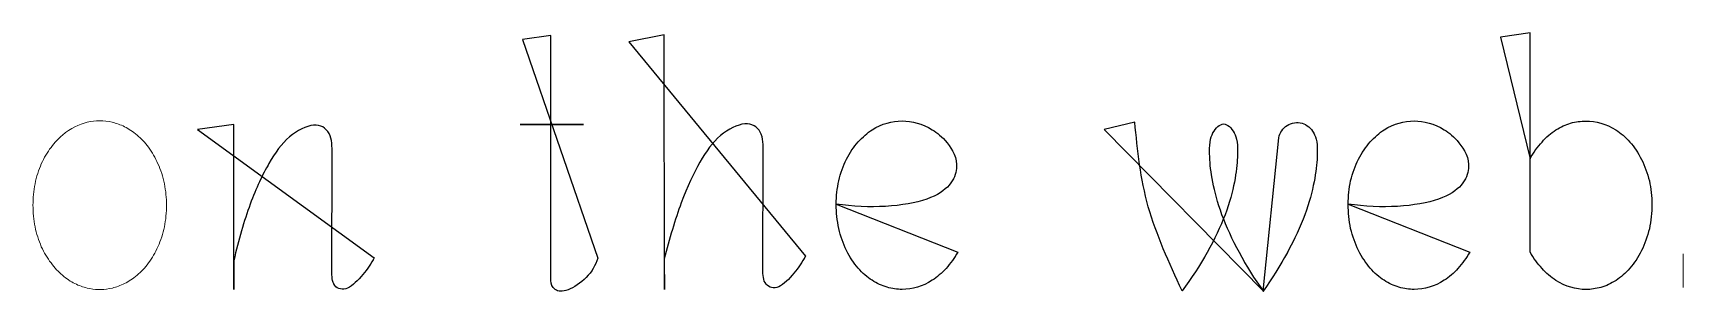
# Model space of a CAD drawing. Header units: centimetres. Extents: x -9.8 to 9.8, y -7.2 to 7.2.
# Drawn here: x -3.69 to -1.877, y 6.584 to 6.87 of the extents above; entities that cross this region are included whole.
import ezdxf

# ---------------------------------------------------------------- set-up
doc = ezdxf.new("R2010")
doc.units = ezdxf.units.CM
doc.header["$MEASUREMENT"] = 0
doc.layers.add('Layer 1', color=7, linetype='Continuous')

msp = doc.modelspace()

# ---------------------------------------------------------------- linework, layer by layer
at = {"layer": 'Layer 1', "color": 7}
for points, knots in [([(-3.15259, 6.86241), (-3.15259, 6.86241), (-3.12134, 6.86699), (-3.12134, 6.86699), (-3.12134, 6.86699), (-3.12134, 6.86699), (-3.12134, 6.76888), (-3.12134, 6.76888), (-3.12134, 6.76888), (-3.12134, 6.76888), (-3.08552, 6.76888), (-3.08552, 6.76888), (-3.08552, 6.76888), (-3.08552, 6.76888), (-3.15487, 6.76888), (-3.15487, 6.76888), (-3.15487, 6.76888), (-3.15487, 6.76888), (-3.12134, 6.76888), (-3.12134, 6.76888), (-3.12134, 6.76888), (-3.12134, 6.76888), (-3.12134, 6.59724), (-3.12134, 6.59724), (-3.12134, 6.59724), (-3.12134, 6.59343), (-3.11981, 6.58962), (-3.11658, 6.58732), (-3.11658, 6.58732), (-3.11333, 6.58504), (-3.10859, 6.58446), (-3.10248, 6.58695), (-3.10248, 6.58695), (-3.09618, 6.58923), (-3.08856, 6.59438), (-3.08248, 6.60047), (-3.08248, 6.60047), (-3.07639, 6.60677), (-3.0724, 6.61399), (-3.06954, 6.6218), (-3.06954, 6.6218), (-3.06954, 6.6218), (-3.15259, 6.86241), (-3.15259, 6.86241)], [0, 0, 0, 0, 0.0833333, 0.0833333, 0.0833333, 0.0833333, 0.1666667, 0.1666667, 0.1666667, 0.1666667, 0.25, 0.25, 0.25, 0.25, 0.3333333, 0.3333333, 0.3333333, 0.3333333, 0.4166667, 0.4166667, 0.4166667, 0.4166667, 0.5, 0.5, 0.5, 0.5, 0.5833333, 0.5833333, 0.5833333, 0.5833333, 0.6666667, 0.6666667, 0.6666667, 0.6666667, 0.75, 0.75, 0.75, 0.75, 0.8333333, 0.8333333, 0.8333333, 0.8333333, 1, 1, 1, 1]), ([(-3.15259, 6.86241), (-3.15259, 6.86241), (-3.15259, 6.86241), (-3.15259, 6.86241), (-3.15259, 6.86241), (-3.15259, 6.86241), (-3.15259, 6.86241), (-3.15259, 6.86241)], [0, 0, 0, 0, 0.3333333, 0.3333333, 0.3333333, 0.3333333, 1, 1, 1, 1]), ([(-3.03562, 6.85992), (-3.03562, 6.85992), (-2.99675, 6.86773), (-2.99675, 6.86773), (-2.99675, 6.86773), (-2.99675, 6.86773), (-2.99656, 6.5873), (-2.99656, 6.5873), (-2.99656, 6.5873), (-2.99656, 6.5873), (-2.99675, 6.62082), (-2.99675, 6.62082), (-2.99675, 6.62082), (-2.99122, 6.64291), (-2.98474, 6.66464), (-2.97807, 6.68255), (-2.97807, 6.68255), (-2.9714, 6.70065), (-2.96455, 6.71494), (-2.95767, 6.72732), (-2.95767, 6.72732), (-2.95061, 6.73952), (-2.94357, 6.74923), (-2.935, 6.75666), (-2.935, 6.75666), (-2.92643, 6.76391), (-2.91616, 6.76886), (-2.90833, 6.76962), (-2.90833, 6.76962), (-2.90034, 6.77018), (-2.89481, 6.76658), (-2.89118, 6.76047), (-2.89118, 6.76047), (-2.88793, 6.75438), (-2.88793, 6.74581), (-2.88793, 6.7378), (-2.88793, 6.7378), (-2.88793, 6.7378), (-2.88833, 6.60921), (-2.88833, 6.60921), (-2.88833, 6.60921), (-2.88833, 6.60349), (-2.88814, 6.5972), (-2.88489, 6.5932), (-2.88489, 6.5932), (-2.88166, 6.58939), (-2.8765, 6.58786), (-2.871, 6.59034), (-2.871, 6.59034), (-2.86547, 6.59262), (-2.85938, 6.5991), (-2.85423, 6.60521), (-2.85423, 6.60521), (-2.8491, 6.6113), (-2.84508, 6.61741), (-2.84166, 6.62389), (-2.84166, 6.62389), (-2.84166, 6.62389), (-3.03562, 6.85992), (-3.03562, 6.85992)], [0, 0, 0, 0, 0.0625, 0.0625, 0.0625, 0.0625, 0.125, 0.125, 0.125, 0.125, 0.1875, 0.1875, 0.1875, 0.1875, 0.25, 0.25, 0.25, 0.25, 0.3125, 0.3125, 0.3125, 0.3125, 0.375, 0.375, 0.375, 0.375, 0.4375, 0.4375, 0.4375, 0.4375, 0.5, 0.5, 0.5, 0.5, 0.5625, 0.5625, 0.5625, 0.5625, 0.625, 0.625, 0.625, 0.625, 0.6875, 0.6875, 0.6875, 0.6875, 0.75, 0.75, 0.75, 0.75, 0.8125, 0.8125, 0.8125, 0.8125, 0.875, 0.875, 0.875, 0.875, 1, 1, 1, 1]), ([(-3.03562, 6.85992), (-3.03562, 6.85992), (-3.03562, 6.85992), (-3.03562, 6.85992), (-3.03562, 6.85992), (-3.03562, 6.85992), (-3.03562, 6.85992), (-3.03562, 6.85992)], [0, 0, 0, 0, 0.3333333, 0.3333333, 0.3333333, 0.3333333, 1, 1, 1, 1]), ([(-2.0778, 6.86489), (-2.0778, 6.86489), (-2.04541, 6.86965), (-2.04541, 6.86965), (-2.04541, 6.86965), (-2.04541, 6.86965), (-2.04522, 6.6283), (-2.04522, 6.6283), (-2.04522, 6.6283), (-2.0416, 6.62182), (-2.03702, 6.61573), (-2.03226, 6.61057), (-2.03226, 6.61057), (-2.02768, 6.60544), (-2.02255, 6.60086), (-2.01702, 6.59723), (-2.01702, 6.59723), (-2.00636, 6.59038), (-1.99511, 6.58731), (-1.98405, 6.58731), (-1.98405, 6.58731), (-1.97855, 6.58731), (-1.97302, 6.58808), (-1.96749, 6.58959), (-1.96749, 6.58959), (-1.96177, 6.59131), (-1.95646, 6.59377), (-1.95093, 6.59721), (-1.95093, 6.59721), (-1.94559, 6.60083), (-1.94064, 6.6052), (-1.93588, 6.61073), (-1.93588, 6.61073), (-1.93091, 6.61607), (-1.92654, 6.62274), (-1.92292, 6.63015), (-1.92292, 6.63015), (-1.9193, 6.6374), (-1.91662, 6.64558), (-1.91435, 6.65415), (-1.91435, 6.65415), (-1.91244, 6.66291), (-1.91149, 6.67185), (-1.91149, 6.68101), (-1.91149, 6.68101), (-1.91149, 6.68977), (-1.91244, 6.69855), (-1.91435, 6.70691), (-1.91435, 6.70691), (-1.91663, 6.71511), (-1.91911, 6.72329), (-1.92292, 6.73033), (-1.92292, 6.73033), (-1.92654, 6.73776), (-1.93091, 6.74425), (-1.93588, 6.74957), (-1.93588, 6.74957), (-1.94064, 6.7551), (-1.9458, 6.75947), (-1.95112, 6.76291), (-1.95112, 6.76291), (-1.96178, 6.76976), (-1.97321, 6.77262), (-1.98409, 6.77262), (-1.98409, 6.77262), (-1.98962, 6.77262), (-1.99515, 6.77204), (-2.00086, 6.77034), (-2.00086, 6.77034), (-2.0062, 6.76881), (-2.01171, 6.76634), (-2.01705, 6.76291), (-2.01705, 6.76291), (-2.02239, 6.75947), (-2.02771, 6.7551), (-2.03229, 6.74957), (-2.03229, 6.74957), (-2.03724, 6.74444), (-2.04182, 6.73795), (-2.04544, 6.7311), (-2.04544, 6.7311), (-2.04544, 6.7311), (-2.0778, 6.86489), (-2.0778, 6.86489)], [0, 0, 0, 0, 0.0454545, 0.0454545, 0.0454545, 0.0454545, 0.0909091, 0.0909091, 0.0909091, 0.0909091, 0.1363636, 0.1363636, 0.1363636, 0.1363636, 0.1818182, 0.1818182, 0.1818182, 0.1818182, 0.2272727, 0.2272727, 0.2272727, 0.2272727, 0.2727273, 0.2727273, 0.2727273, 0.2727273, 0.3181818, 0.3181818, 0.3181818, 0.3181818, 0.3636364, 0.3636364, 0.3636364, 0.3636364, 0.4090909, 0.4090909, 0.4090909, 0.4090909, 0.4545455, 0.4545455, 0.4545455, 0.4545455, 0.5, 0.5, 0.5, 0.5, 0.5454545, 0.5454545, 0.5454545, 0.5454545, 0.5909091, 0.5909091, 0.5909091, 0.5909091, 0.6363636, 0.6363636, 0.6363636, 0.6363636, 0.6818182, 0.6818182, 0.6818182, 0.6818182, 0.7272727, 0.7272727, 0.7272727, 0.7272727, 0.7727273, 0.7727273, 0.7727273, 0.7727273, 0.8181818, 0.8181818, 0.8181818, 0.8181818, 0.8636364, 0.8636364, 0.8636364, 0.8636364, 0.9090909, 0.9090909, 0.9090909, 0.9090909, 1, 1, 1, 1]), ([(-2.0778, 6.86489), (-2.0778, 6.86489), (-2.0778, 6.86489), (-2.0778, 6.86489), (-2.0778, 6.86489), (-2.0778, 6.86489), (-2.0778, 6.86489), (-2.0778, 6.86489)], [0, 0, 0, 0, 0.3333333, 0.3333333, 0.3333333, 0.3333333, 1, 1, 1, 1]), ([(-3.50959, 6.76335), (-3.50959, 6.76335), (-3.46958, 6.76888), (-3.46958, 6.76888), (-3.46958, 6.76888), (-3.46958, 6.76888), (-3.46958, 6.58732), (-3.46958, 6.58732), (-3.46958, 6.58732), (-3.46958, 6.58732), (-3.46958, 6.61915), (-3.46958, 6.61915), (-3.46958, 6.61915), (-3.46482, 6.64143), (-3.45834, 6.66315), (-3.45167, 6.68106), (-3.45167, 6.68106), (-3.44519, 6.69916), (-3.43815, 6.71363), (-3.43111, 6.72583), (-3.43111, 6.72583), (-3.42426, 6.73803), (-3.41719, 6.74774), (-3.40862, 6.75517), (-3.40862, 6.75517), (-3.40005, 6.76242), (-3.38994, 6.76737), (-3.38195, 6.76813), (-3.38195, 6.76813), (-3.37414, 6.7689), (-3.36861, 6.76509), (-3.36499, 6.75898), (-3.36499, 6.75898), (-3.36137, 6.75287), (-3.36176, 6.74451), (-3.36176, 6.73631), (-3.36176, 6.73631), (-3.36176, 6.73631), (-3.36195, 6.60754), (-3.36195, 6.60754), (-3.36195, 6.60754), (-3.36195, 6.60201), (-3.36176, 6.59574), (-3.35872, 6.59174), (-3.35872, 6.59174), (-3.35547, 6.58774), (-3.35033, 6.5864), (-3.34462, 6.58888), (-3.34462, 6.58888), (-3.33912, 6.59116), (-3.33319, 6.59764), (-3.32787, 6.60375), (-3.32787, 6.60375), (-3.3229, 6.60984), (-3.31872, 6.61595), (-3.3153, 6.62222), (-3.3153, 6.62222), (-3.3153, 6.62222), (-3.50959, 6.76335), (-3.50959, 6.76335)], [0, 0, 0, 0, 0.0625, 0.0625, 0.0625, 0.0625, 0.125, 0.125, 0.125, 0.125, 0.1875, 0.1875, 0.1875, 0.1875, 0.25, 0.25, 0.25, 0.25, 0.3125, 0.3125, 0.3125, 0.3125, 0.375, 0.375, 0.375, 0.375, 0.4375, 0.4375, 0.4375, 0.4375, 0.5, 0.5, 0.5, 0.5, 0.5625, 0.5625, 0.5625, 0.5625, 0.625, 0.625, 0.625, 0.625, 0.6875, 0.6875, 0.6875, 0.6875, 0.75, 0.75, 0.75, 0.75, 0.8125, 0.8125, 0.8125, 0.8125, 0.875, 0.875, 0.875, 0.875, 1, 1, 1, 1]), ([(-3.50959, 6.76335), (-3.50959, 6.76335), (-3.50959, 6.76335), (-3.50959, 6.76335), (-3.50959, 6.76335), (-3.50959, 6.76335), (-3.50959, 6.76335), (-3.50959, 6.76335)], [0, 0, 0, 0, 0.3333333, 0.3333333, 0.3333333, 0.3333333, 1, 1, 1, 1]), ([(-2.80778, 6.68125), (-2.77177, 6.67572), (-2.73216, 6.67839), (-2.70835, 6.68678), (-2.70835, 6.68678), (-2.68472, 6.69498), (-2.67673, 6.70869), (-2.67559, 6.72049), (-2.67559, 6.72049), (-2.67445, 6.73211), (-2.68035, 6.74163), (-2.68588, 6.74869), (-2.68588, 6.74869), (-2.69141, 6.75554), (-2.69691, 6.75972), (-2.70226, 6.76316), (-2.70226, 6.76316), (-2.71332, 6.76983), (-2.72435, 6.77287), (-2.73541, 6.77287), (-2.73541, 6.77287), (-2.74647, 6.77287), (-2.7575, 6.76983), (-2.76817, 6.76316), (-2.76817, 6.76316), (-2.77351, 6.75954), (-2.77865, 6.75517), (-2.7836, 6.74964), (-2.7836, 6.74964), (-2.78855, 6.7443), (-2.79273, 6.73781), (-2.79654, 6.73059), (-2.79654, 6.73059), (-2.80016, 6.72355), (-2.80302, 6.71554), (-2.80493, 6.70696), (-2.80493, 6.70696), (-2.80684, 6.69876), (-2.80779, 6.69), (-2.80779, 6.68106), (-2.80779, 6.68106), (-2.80779, 6.67212), (-2.80684, 6.66315), (-2.80493, 6.65439), (-2.80493, 6.65439), (-2.80302, 6.64582), (-2.80017, 6.63762), (-2.79654, 6.63018), (-2.79654, 6.63018), (-2.79273, 6.62275), (-2.78855, 6.61626), (-2.7836, 6.61076), (-2.7836, 6.61076), (-2.77884, 6.60523), (-2.77368, 6.60084), (-2.76836, 6.59742), (-2.76836, 6.59742), (-2.76302, 6.5938), (-2.75749, 6.59152), (-2.75198, 6.5898), (-2.75198, 6.5898), (-2.74645, 6.58827), (-2.74074, 6.58731), (-2.73542, 6.58731), (-2.73542, 6.58731), (-2.72418, 6.58731), (-2.71293, 6.59056), (-2.70227, 6.59742), (-2.70227, 6.59742), (-2.69693, 6.60083), (-2.69198, 6.60541), (-2.68703, 6.61057), (-2.68703, 6.61057), (-2.68227, 6.61591), (-2.67788, 6.622), (-2.67407, 6.62848), (-2.67407, 6.62848), (-2.67407, 6.62848), (-2.80778, 6.68125), (-2.80778, 6.68125)], [0, 0, 0, 0, 0.047619, 0.047619, 0.047619, 0.047619, 0.0952381, 0.0952381, 0.0952381, 0.0952381, 0.1428571, 0.1428571, 0.1428571, 0.1428571, 0.1904762, 0.1904762, 0.1904762, 0.1904762, 0.2380952, 0.2380952, 0.2380952, 0.2380952, 0.2857143, 0.2857143, 0.2857143, 0.2857143, 0.3333333, 0.3333333, 0.3333333, 0.3333333, 0.3809524, 0.3809524, 0.3809524, 0.3809524, 0.4285714, 0.4285714, 0.4285714, 0.4285714, 0.4761905, 0.4761905, 0.4761905, 0.4761905, 0.5238095, 0.5238095, 0.5238095, 0.5238095, 0.5714286, 0.5714286, 0.5714286, 0.5714286, 0.6190476, 0.6190476, 0.6190476, 0.6190476, 0.6666667, 0.6666667, 0.6666667, 0.6666667, 0.7142857, 0.7142857, 0.7142857, 0.7142857, 0.7619048, 0.7619048, 0.7619048, 0.7619048, 0.8095238, 0.8095238, 0.8095238, 0.8095238, 0.8571429, 0.8571429, 0.8571429, 0.8571429, 0.9047619, 0.9047619, 0.9047619, 0.9047619, 1, 1, 1, 1]), ([(-2.51346, 6.76335), (-2.51346, 6.76335), (-2.47975, 6.77155), (-2.47975, 6.77155), (-2.47975, 6.77155), (-2.47671, 6.74051), (-2.47348, 6.70927), (-2.46488, 6.67839), (-2.46488, 6.67839), (-2.45612, 6.64754), (-2.44221, 6.61666), (-2.42773, 6.58581), (-2.42773, 6.58581), (-2.40733, 6.61306), (-2.39058, 6.64336), (-2.38048, 6.66963), (-2.38048, 6.66963), (-2.37056, 6.6959), (-2.36773, 6.71821), (-2.36696, 6.73268), (-2.36696, 6.73268), (-2.36619, 6.74734), (-2.36773, 6.75422), (-2.37058, 6.75954), (-2.37058, 6.75954), (-2.37344, 6.76507), (-2.3778, 6.76946), (-2.3822, 6.76946), (-2.3822, 6.76946), (-2.38638, 6.76946), (-2.39077, 6.76507), (-2.39382, 6.75954), (-2.39382, 6.75954), (-2.39668, 6.75422), (-2.39821, 6.74734), (-2.39744, 6.73268), (-2.39744, 6.73268), (-2.39667, 6.71821), (-2.39363, 6.6959), (-2.38392, 6.66963), (-2.38392, 6.66963), (-2.37421, 6.64315), (-2.35802, 6.61285), (-2.33783, 6.58523), (-2.33783, 6.58523), (-2.33783, 6.58523), (-2.51346, 6.76335), (-2.51346, 6.76335)], [0, 0, 0, 0, 0.0769231, 0.0769231, 0.0769231, 0.0769231, 0.1538462, 0.1538462, 0.1538462, 0.1538462, 0.2307692, 0.2307692, 0.2307692, 0.2307692, 0.3076923, 0.3076923, 0.3076923, 0.3076923, 0.3846154, 0.3846154, 0.3846154, 0.3846154, 0.4615385, 0.4615385, 0.4615385, 0.4615385, 0.5384615, 0.5384615, 0.5384615, 0.5384615, 0.6153846, 0.6153846, 0.6153846, 0.6153846, 0.6923077, 0.6923077, 0.6923077, 0.6923077, 0.7692308, 0.7692308, 0.7692308, 0.7692308, 0.8461538, 0.8461538, 0.8461538, 0.8461538, 1, 1, 1, 1]), ([(-2.51346, 6.76335), (-2.51346, 6.76335), (-2.51346, 6.76335), (-2.51346, 6.76335), (-2.51346, 6.76335), (-2.51346, 6.76335), (-2.51346, 6.76335), (-2.51346, 6.76335)], [0, 0, 0, 0, 0.3333333, 0.3333333, 0.3333333, 0.3333333, 1, 1, 1, 1]), ([(-2.33878, 6.58541), (-2.31915, 6.61303), (-2.30258, 6.64333), (-2.29287, 6.6696), (-2.29287, 6.6696), (-2.28316, 6.69587), (-2.28012, 6.71836), (-2.27935, 6.73302), (-2.27935, 6.73302), (-2.27858, 6.74749), (-2.28012, 6.75435), (-2.28316, 6.7595), (-2.28316, 6.7595), (-2.28602, 6.76484), (-2.29059, 6.76865), (-2.29591, 6.77037), (-2.29591, 6.77037), (-2.30125, 6.77169), (-2.30753, 6.77093), (-2.31229, 6.76788), (-2.31229, 6.76788), (-2.31705, 6.76483), (-2.32049, 6.75989), (-2.32163, 6.75436), (-2.32163, 6.75436), (-2.32163, 6.75436), (-2.33878, 6.58541), (-2.33878, 6.58541)], [0, 0, 0, 0, 0.125, 0.125, 0.125, 0.125, 0.25, 0.25, 0.25, 0.25, 0.375, 0.375, 0.375, 0.375, 0.5, 0.5, 0.5, 0.5, 0.625, 0.625, 0.625, 0.625, 0.75, 0.75, 0.75, 0.75, 1, 1, 1, 1]), ([(-2.24525, 6.68125), (-2.20924, 6.67572), (-2.16963, 6.67839), (-2.146, 6.68678), (-2.146, 6.68678), (-2.12219, 6.69498), (-2.1142, 6.70869), (-2.11303, 6.72049), (-2.11303, 6.72049), (-2.11189, 6.73211), (-2.11761, 6.74163), (-2.12351, 6.74869), (-2.12351, 6.74869), (-2.12885, 6.75554), (-2.13438, 6.75972), (-2.1397, 6.76316), (-2.1397, 6.76316), (-2.15076, 6.76983), (-2.162, 6.77287), (-2.17285, 6.77287), (-2.17285, 6.77287), (-2.18372, 6.77287), (-2.19494, 6.76983), (-2.20561, 6.76316), (-2.20561, 6.76316), (-2.21095, 6.75954), (-2.21609, 6.75517), (-2.22104, 6.74964), (-2.22104, 6.74964), (-2.2258, 6.7443), (-2.23019, 6.73781), (-2.234, 6.73059), (-2.234, 6.73059), (-2.23762, 6.72355), (-2.24048, 6.71554), (-2.24257, 6.70696), (-2.24257, 6.70696), (-2.24429, 6.69876), (-2.24524, 6.69), (-2.24524, 6.68106), (-2.24524, 6.68106), (-2.24524, 6.67212), (-2.24429, 6.66315), (-2.24257, 6.65439), (-2.24257, 6.65439), (-2.24048, 6.64582), (-2.23762, 6.63762), (-2.234, 6.63018), (-2.234, 6.63018), (-2.23019, 6.62275), (-2.2258, 6.61626), (-2.22104, 6.61076), (-2.22104, 6.61076), (-2.21646, 6.60523), (-2.21112, 6.60084), (-2.2058, 6.59742), (-2.2058, 6.59742), (-2.20046, 6.5938), (-2.19495, 6.59152), (-2.18961, 6.5898), (-2.18961, 6.5898), (-2.18389, 6.58827), (-2.17818, 6.58731), (-2.17284, 6.58731), (-2.17284, 6.58731), (-2.1616, 6.58731), (-2.15056, 6.59056), (-2.13969, 6.59742), (-2.13969, 6.59742), (-2.13437, 6.60083), (-2.12921, 6.60541), (-2.12466, 6.61057), (-2.12466, 6.61057), (-2.1199, 6.61591), (-2.11551, 6.622), (-2.11151, 6.62848), (-2.11151, 6.62848), (-2.11151, 6.62848), (-2.24525, 6.68125), (-2.24525, 6.68125)], [0, 0, 0, 0, 0.047619, 0.047619, 0.047619, 0.047619, 0.0952381, 0.0952381, 0.0952381, 0.0952381, 0.1428571, 0.1428571, 0.1428571, 0.1428571, 0.1904762, 0.1904762, 0.1904762, 0.1904762, 0.2380952, 0.2380952, 0.2380952, 0.2380952, 0.2857143, 0.2857143, 0.2857143, 0.2857143, 0.3333333, 0.3333333, 0.3333333, 0.3333333, 0.3809524, 0.3809524, 0.3809524, 0.3809524, 0.4285714, 0.4285714, 0.4285714, 0.4285714, 0.4761905, 0.4761905, 0.4761905, 0.4761905, 0.5238095, 0.5238095, 0.5238095, 0.5238095, 0.5714286, 0.5714286, 0.5714286, 0.5714286, 0.6190476, 0.6190476, 0.6190476, 0.6190476, 0.6666667, 0.6666667, 0.6666667, 0.6666667, 0.7142857, 0.7142857, 0.7142857, 0.7142857, 0.7619048, 0.7619048, 0.7619048, 0.7619048, 0.8095238, 0.8095238, 0.8095238, 0.8095238, 0.8571429, 0.8571429, 0.8571429, 0.8571429, 0.9047619, 0.9047619, 0.9047619, 0.9047619, 1, 1, 1, 1]), ([(-2.80778, 6.68125), (-2.80778, 6.68125), (-2.80778, 6.68125), (-2.80778, 6.68125), (-2.80778, 6.68125), (-2.80778, 6.68125), (-2.80778, 6.68125), (-2.80778, 6.68125)], [0, 0, 0, 0, 0.3333333, 0.3333333, 0.3333333, 0.3333333, 1, 1, 1, 1]), ([(-2.24525, 6.68125), (-2.24525, 6.68125), (-2.24525, 6.68125), (-2.24525, 6.68125), (-2.24525, 6.68125), (-2.24525, 6.68125), (-2.24525, 6.68125), (-2.24525, 6.68125)], [0, 0, 0, 0, 0.3333333, 0.3333333, 0.3333333, 0.3333333, 1, 1, 1, 1]), ([(-2.33878, 6.58541), (-2.33878, 6.58541), (-2.33878, 6.58541), (-2.33878, 6.58541), (-2.33878, 6.58541), (-2.33878, 6.58541), (-2.33878, 6.58541), (-2.33878, 6.58541)], [0, 0, 0, 0, 0.3333333, 0.3333333, 0.3333333, 0.3333333, 1, 1, 1, 1])]:
    msp.add_open_spline(points, degree=3, knots=knots, dxfattribs=at)
at = {"layer": 'Layer 1', "color": 9, "lineweight": 0}
for points, knots in [([(-3.15259, 6.86241), (-3.15259, 6.86241), (-3.12134, 6.86699), (-3.12134, 6.86699), (-3.12134, 6.86699), (-3.12134, 6.86699), (-3.12134, 6.76888), (-3.12134, 6.76888), (-3.12134, 6.76888), (-3.12134, 6.76888), (-3.08552, 6.76888), (-3.08552, 6.76888), (-3.08552, 6.76888), (-3.08552, 6.76888), (-3.15487, 6.76888), (-3.15487, 6.76888), (-3.15487, 6.76888), (-3.15487, 6.76888), (-3.12134, 6.76888), (-3.12134, 6.76888), (-3.12134, 6.76888), (-3.12134, 6.76888), (-3.12134, 6.59724), (-3.12134, 6.59724), (-3.12134, 6.59724), (-3.12134, 6.59343), (-3.11981, 6.58962), (-3.11658, 6.58732), (-3.11658, 6.58732), (-3.11333, 6.58504), (-3.10859, 6.58446), (-3.10248, 6.58695), (-3.10248, 6.58695), (-3.09618, 6.58923), (-3.08856, 6.59438), (-3.08248, 6.60047), (-3.08248, 6.60047), (-3.07639, 6.60677), (-3.0724, 6.61399), (-3.06954, 6.6218)], [0, 0, 0, 0, 0.0909091, 0.0909091, 0.0909091, 0.0909091, 0.1818182, 0.1818182, 0.1818182, 0.1818182, 0.2727273, 0.2727273, 0.2727273, 0.2727273, 0.3636364, 0.3636364, 0.3636364, 0.3636364, 0.4545455, 0.4545455, 0.4545455, 0.4545455, 0.5454545, 0.5454545, 0.5454545, 0.5454545, 0.6363636, 0.6363636, 0.6363636, 0.6363636, 0.7272727, 0.7272727, 0.7272727, 0.7272727, 0.8181818, 0.8181818, 0.8181818, 0.8181818, 1, 1, 1, 1]), ([(-3.15259, 6.86241), (-3.15259, 6.86241), (-3.15259, 6.86241), (-3.15259, 6.86241), (-3.15259, 6.86241), (-3.15259, 6.86241), (-3.15259, 6.86241), (-3.15259, 6.86241)], [0, 0, 0, 0, 0.3333333, 0.3333333, 0.3333333, 0.3333333, 1, 1, 1, 1]), ([(-3.03562, 6.85992), (-3.03562, 6.85992), (-2.99675, 6.86773), (-2.99675, 6.86773), (-2.99675, 6.86773), (-2.99675, 6.86773), (-2.99656, 6.5873), (-2.99656, 6.5873), (-2.99656, 6.5873), (-2.99656, 6.5873), (-2.99675, 6.62082), (-2.99675, 6.62082), (-2.99675, 6.62082), (-2.99122, 6.64291), (-2.98474, 6.66464), (-2.97807, 6.68255), (-2.97807, 6.68255), (-2.9714, 6.70065), (-2.96455, 6.71494), (-2.95767, 6.72732), (-2.95767, 6.72732), (-2.95061, 6.73952), (-2.94357, 6.74923), (-2.935, 6.75666), (-2.935, 6.75666), (-2.92643, 6.76391), (-2.91616, 6.76886), (-2.90833, 6.76962), (-2.90833, 6.76962), (-2.90034, 6.77018), (-2.89481, 6.76658), (-2.89118, 6.76047), (-2.89118, 6.76047), (-2.88793, 6.75438), (-2.88793, 6.74581), (-2.88793, 6.7378), (-2.88793, 6.7378), (-2.88793, 6.7378), (-2.88833, 6.60921), (-2.88833, 6.60921), (-2.88833, 6.60921), (-2.88833, 6.60349), (-2.88814, 6.5972), (-2.88489, 6.5932), (-2.88489, 6.5932), (-2.88166, 6.58939), (-2.8765, 6.58786), (-2.871, 6.59034), (-2.871, 6.59034), (-2.86547, 6.59262), (-2.85938, 6.5991), (-2.85423, 6.60521), (-2.85423, 6.60521), (-2.8491, 6.6113), (-2.84508, 6.61741), (-2.84166, 6.62389)], [0, 0, 0, 0, 0.0666667, 0.0666667, 0.0666667, 0.0666667, 0.1333333, 0.1333333, 0.1333333, 0.1333333, 0.2, 0.2, 0.2, 0.2, 0.2666667, 0.2666667, 0.2666667, 0.2666667, 0.3333333, 0.3333333, 0.3333333, 0.3333333, 0.4, 0.4, 0.4, 0.4, 0.4666667, 0.4666667, 0.4666667, 0.4666667, 0.5333333, 0.5333333, 0.5333333, 0.5333333, 0.6, 0.6, 0.6, 0.6, 0.6666667, 0.6666667, 0.6666667, 0.6666667, 0.7333333, 0.7333333, 0.7333333, 0.7333333, 0.8, 0.8, 0.8, 0.8, 0.8666667, 0.8666667, 0.8666667, 0.8666667, 1, 1, 1, 1]), ([(-3.03562, 6.85992), (-3.03562, 6.85992), (-3.03562, 6.85992), (-3.03562, 6.85992), (-3.03562, 6.85992), (-3.03562, 6.85992), (-3.03562, 6.85992), (-3.03562, 6.85992)], [0, 0, 0, 0, 0.3333333, 0.3333333, 0.3333333, 0.3333333, 1, 1, 1, 1]), ([(-2.0778, 6.86489), (-2.0778, 6.86489), (-2.04541, 6.86965), (-2.04541, 6.86965), (-2.04541, 6.86965), (-2.04541, 6.86965), (-2.04522, 6.6283), (-2.04522, 6.6283), (-2.04522, 6.6283), (-2.0416, 6.62182), (-2.03702, 6.61573), (-2.03226, 6.61057), (-2.03226, 6.61057), (-2.02768, 6.60544), (-2.02255, 6.60086), (-2.01702, 6.59723), (-2.01702, 6.59723), (-2.00636, 6.59038), (-1.99511, 6.58731), (-1.98405, 6.58731), (-1.98405, 6.58731), (-1.97855, 6.58731), (-1.97302, 6.58808), (-1.96749, 6.58959), (-1.96749, 6.58959), (-1.96177, 6.59131), (-1.95646, 6.59377), (-1.95093, 6.59721), (-1.95093, 6.59721), (-1.94559, 6.60083), (-1.94064, 6.6052), (-1.93588, 6.61073), (-1.93588, 6.61073), (-1.93091, 6.61607), (-1.92654, 6.62274), (-1.92292, 6.63015), (-1.92292, 6.63015), (-1.9193, 6.6374), (-1.91662, 6.64558), (-1.91435, 6.65415), (-1.91435, 6.65415), (-1.91244, 6.66291), (-1.91149, 6.67185), (-1.91149, 6.68101), (-1.91149, 6.68101), (-1.91149, 6.68977), (-1.91244, 6.69855), (-1.91435, 6.70691), (-1.91435, 6.70691), (-1.91663, 6.71511), (-1.91911, 6.72329), (-1.92292, 6.73033), (-1.92292, 6.73033), (-1.92654, 6.73776), (-1.93091, 6.74425), (-1.93588, 6.74957), (-1.93588, 6.74957), (-1.94064, 6.7551), (-1.9458, 6.75947), (-1.95112, 6.76291), (-1.95112, 6.76291), (-1.96178, 6.76976), (-1.97321, 6.77262), (-1.98409, 6.77262), (-1.98409, 6.77262), (-1.98962, 6.77262), (-1.99515, 6.77204), (-2.00086, 6.77034), (-2.00086, 6.77034), (-2.0062, 6.76881), (-2.01171, 6.76634), (-2.01705, 6.76291), (-2.01705, 6.76291), (-2.02239, 6.75947), (-2.02771, 6.7551), (-2.03229, 6.74957), (-2.03229, 6.74957), (-2.03724, 6.74444), (-2.04182, 6.73795), (-2.04544, 6.7311)], [0, 0, 0, 0, 0.047619, 0.047619, 0.047619, 0.047619, 0.0952381, 0.0952381, 0.0952381, 0.0952381, 0.1428571, 0.1428571, 0.1428571, 0.1428571, 0.1904762, 0.1904762, 0.1904762, 0.1904762, 0.2380952, 0.2380952, 0.2380952, 0.2380952, 0.2857143, 0.2857143, 0.2857143, 0.2857143, 0.3333333, 0.3333333, 0.3333333, 0.3333333, 0.3809524, 0.3809524, 0.3809524, 0.3809524, 0.4285714, 0.4285714, 0.4285714, 0.4285714, 0.4761905, 0.4761905, 0.4761905, 0.4761905, 0.5238095, 0.5238095, 0.5238095, 0.5238095, 0.5714286, 0.5714286, 0.5714286, 0.5714286, 0.6190476, 0.6190476, 0.6190476, 0.6190476, 0.6666667, 0.6666667, 0.6666667, 0.6666667, 0.7142857, 0.7142857, 0.7142857, 0.7142857, 0.7619048, 0.7619048, 0.7619048, 0.7619048, 0.8095238, 0.8095238, 0.8095238, 0.8095238, 0.8571429, 0.8571429, 0.8571429, 0.8571429, 0.9047619, 0.9047619, 0.9047619, 0.9047619, 1, 1, 1, 1]), ([(-2.0778, 6.86489), (-2.0778, 6.86489), (-2.0778, 6.86489), (-2.0778, 6.86489), (-2.0778, 6.86489), (-2.0778, 6.86489), (-2.0778, 6.86489), (-2.0778, 6.86489)], [0, 0, 0, 0, 0.3333333, 0.3333333, 0.3333333, 0.3333333, 1, 1, 1, 1]), ([(-3.50959, 6.76335), (-3.50959, 6.76335), (-3.46958, 6.76888), (-3.46958, 6.76888), (-3.46958, 6.76888), (-3.46958, 6.76888), (-3.46958, 6.58732), (-3.46958, 6.58732), (-3.46958, 6.58732), (-3.46958, 6.58732), (-3.46958, 6.61915), (-3.46958, 6.61915), (-3.46958, 6.61915), (-3.46482, 6.64143), (-3.45834, 6.66315), (-3.45167, 6.68106), (-3.45167, 6.68106), (-3.44519, 6.69916), (-3.43815, 6.71363), (-3.43111, 6.72583), (-3.43111, 6.72583), (-3.42426, 6.73803), (-3.41719, 6.74774), (-3.40862, 6.75517), (-3.40862, 6.75517), (-3.40005, 6.76242), (-3.38994, 6.76737), (-3.38195, 6.76813), (-3.38195, 6.76813), (-3.37414, 6.7689), (-3.36861, 6.76509), (-3.36499, 6.75898), (-3.36499, 6.75898), (-3.36137, 6.75287), (-3.36176, 6.74451), (-3.36176, 6.73631), (-3.36176, 6.73631), (-3.36176, 6.73631), (-3.36195, 6.60754), (-3.36195, 6.60754), (-3.36195, 6.60754), (-3.36195, 6.60201), (-3.36176, 6.59574), (-3.35872, 6.59174), (-3.35872, 6.59174), (-3.35547, 6.58774), (-3.35033, 6.5864), (-3.34462, 6.58888), (-3.34462, 6.58888), (-3.33912, 6.59116), (-3.33319, 6.59764), (-3.32787, 6.60375), (-3.32787, 6.60375), (-3.3229, 6.60984), (-3.31872, 6.61595), (-3.3153, 6.62222)], [0, 0, 0, 0, 0.0666667, 0.0666667, 0.0666667, 0.0666667, 0.1333333, 0.1333333, 0.1333333, 0.1333333, 0.2, 0.2, 0.2, 0.2, 0.2666667, 0.2666667, 0.2666667, 0.2666667, 0.3333333, 0.3333333, 0.3333333, 0.3333333, 0.4, 0.4, 0.4, 0.4, 0.4666667, 0.4666667, 0.4666667, 0.4666667, 0.5333333, 0.5333333, 0.5333333, 0.5333333, 0.6, 0.6, 0.6, 0.6, 0.6666667, 0.6666667, 0.6666667, 0.6666667, 0.7333333, 0.7333333, 0.7333333, 0.7333333, 0.8, 0.8, 0.8, 0.8, 0.8666667, 0.8666667, 0.8666667, 0.8666667, 1, 1, 1, 1]), ([(-3.50959, 6.76335), (-3.50959, 6.76335), (-3.50959, 6.76335), (-3.50959, 6.76335), (-3.50959, 6.76335), (-3.50959, 6.76335), (-3.50959, 6.76335), (-3.50959, 6.76335)], [0, 0, 0, 0, 0.3333333, 0.3333333, 0.3333333, 0.3333333, 1, 1, 1, 1]), ([(-2.80778, 6.68125), (-2.77177, 6.67572), (-2.73216, 6.67839), (-2.70835, 6.68678), (-2.70835, 6.68678), (-2.68472, 6.69498), (-2.67673, 6.70869), (-2.67559, 6.72049), (-2.67559, 6.72049), (-2.67445, 6.73211), (-2.68035, 6.74163), (-2.68588, 6.74869), (-2.68588, 6.74869), (-2.69141, 6.75554), (-2.69691, 6.75972), (-2.70226, 6.76316), (-2.70226, 6.76316), (-2.71332, 6.76983), (-2.72435, 6.77287), (-2.73541, 6.77287), (-2.73541, 6.77287), (-2.74647, 6.77287), (-2.7575, 6.76983), (-2.76817, 6.76316), (-2.76817, 6.76316), (-2.77351, 6.75954), (-2.77865, 6.75517), (-2.7836, 6.74964), (-2.7836, 6.74964), (-2.78855, 6.7443), (-2.79273, 6.73781), (-2.79654, 6.73059), (-2.79654, 6.73059), (-2.80016, 6.72355), (-2.80302, 6.71554), (-2.80493, 6.70696), (-2.80493, 6.70696), (-2.80684, 6.69876), (-2.80779, 6.69), (-2.80779, 6.68106), (-2.80779, 6.68106), (-2.80779, 6.67212), (-2.80684, 6.66315), (-2.80493, 6.65439), (-2.80493, 6.65439), (-2.80302, 6.64582), (-2.80017, 6.63762), (-2.79654, 6.63018), (-2.79654, 6.63018), (-2.79273, 6.62275), (-2.78855, 6.61626), (-2.7836, 6.61076), (-2.7836, 6.61076), (-2.77884, 6.60523), (-2.77368, 6.60084), (-2.76836, 6.59742), (-2.76836, 6.59742), (-2.76302, 6.5938), (-2.75749, 6.59152), (-2.75198, 6.5898), (-2.75198, 6.5898), (-2.74645, 6.58827), (-2.74074, 6.58731), (-2.73542, 6.58731), (-2.73542, 6.58731), (-2.72418, 6.58731), (-2.71293, 6.59056), (-2.70227, 6.59742), (-2.70227, 6.59742), (-2.69693, 6.60083), (-2.69198, 6.60541), (-2.68703, 6.61057), (-2.68703, 6.61057), (-2.68227, 6.61591), (-2.67788, 6.622), (-2.67407, 6.62848)], [0, 0, 0, 0, 0.05, 0.05, 0.05, 0.05, 0.1, 0.1, 0.1, 0.1, 0.15, 0.15, 0.15, 0.15, 0.2, 0.2, 0.2, 0.2, 0.25, 0.25, 0.25, 0.25, 0.3, 0.3, 0.3, 0.3, 0.35, 0.35, 0.35, 0.35, 0.4, 0.4, 0.4, 0.4, 0.45, 0.45, 0.45, 0.45, 0.5, 0.5, 0.5, 0.5, 0.55, 0.55, 0.55, 0.55, 0.6, 0.6, 0.6, 0.6, 0.65, 0.65, 0.65, 0.65, 0.7, 0.7, 0.7, 0.7, 0.75, 0.75, 0.75, 0.75, 0.8, 0.8, 0.8, 0.8, 0.85, 0.85, 0.85, 0.85, 0.9, 0.9, 0.9, 0.9, 1, 1, 1, 1]), ([(-2.51346, 6.76335), (-2.51346, 6.76335), (-2.47975, 6.77155), (-2.47975, 6.77155), (-2.47975, 6.77155), (-2.47671, 6.74051), (-2.47348, 6.70927), (-2.46488, 6.67839), (-2.46488, 6.67839), (-2.45612, 6.64754), (-2.44221, 6.61666), (-2.42773, 6.58581), (-2.42773, 6.58581), (-2.40733, 6.61306), (-2.39058, 6.64336), (-2.38048, 6.66963), (-2.38048, 6.66963), (-2.37056, 6.6959), (-2.36773, 6.71821), (-2.36696, 6.73268), (-2.36696, 6.73268), (-2.36619, 6.74734), (-2.36773, 6.75422), (-2.37058, 6.75954), (-2.37058, 6.75954), (-2.37344, 6.76507), (-2.3778, 6.76946), (-2.3822, 6.76946), (-2.3822, 6.76946), (-2.38638, 6.76946), (-2.39077, 6.76507), (-2.39382, 6.75954), (-2.39382, 6.75954), (-2.39668, 6.75422), (-2.39821, 6.74734), (-2.39744, 6.73268), (-2.39744, 6.73268), (-2.39667, 6.71821), (-2.39363, 6.6959), (-2.38392, 6.66963), (-2.38392, 6.66963), (-2.37421, 6.64315), (-2.35802, 6.61285), (-2.33783, 6.58523)], [0, 0, 0, 0, 0.0833333, 0.0833333, 0.0833333, 0.0833333, 0.1666667, 0.1666667, 0.1666667, 0.1666667, 0.25, 0.25, 0.25, 0.25, 0.3333333, 0.3333333, 0.3333333, 0.3333333, 0.4166667, 0.4166667, 0.4166667, 0.4166667, 0.5, 0.5, 0.5, 0.5, 0.5833333, 0.5833333, 0.5833333, 0.5833333, 0.6666667, 0.6666667, 0.6666667, 0.6666667, 0.75, 0.75, 0.75, 0.75, 0.8333333, 0.8333333, 0.8333333, 0.8333333, 1, 1, 1, 1]), ([(-2.51346, 6.76335), (-2.51346, 6.76335), (-2.51346, 6.76335), (-2.51346, 6.76335), (-2.51346, 6.76335), (-2.51346, 6.76335), (-2.51346, 6.76335), (-2.51346, 6.76335)], [0, 0, 0, 0, 0.3333333, 0.3333333, 0.3333333, 0.3333333, 1, 1, 1, 1]), ([(-2.33878, 6.58541), (-2.31915, 6.61303), (-2.30258, 6.64333), (-2.29287, 6.6696), (-2.29287, 6.6696), (-2.28316, 6.69587), (-2.28012, 6.71836), (-2.27935, 6.73302), (-2.27935, 6.73302), (-2.27858, 6.74749), (-2.28012, 6.75435), (-2.28316, 6.7595), (-2.28316, 6.7595), (-2.28602, 6.76484), (-2.29059, 6.76865), (-2.29591, 6.77037), (-2.29591, 6.77037), (-2.30125, 6.77169), (-2.30753, 6.77093), (-2.31229, 6.76788), (-2.31229, 6.76788), (-2.31705, 6.76483), (-2.32049, 6.75989), (-2.32163, 6.75436)], [0, 0, 0, 0, 0.1428571, 0.1428571, 0.1428571, 0.1428571, 0.2857143, 0.2857143, 0.2857143, 0.2857143, 0.4285714, 0.4285714, 0.4285714, 0.4285714, 0.5714286, 0.5714286, 0.5714286, 0.5714286, 0.7142857, 0.7142857, 0.7142857, 0.7142857, 1, 1, 1, 1]), ([(-2.24525, 6.68125), (-2.20924, 6.67572), (-2.16963, 6.67839), (-2.146, 6.68678), (-2.146, 6.68678), (-2.12219, 6.69498), (-2.1142, 6.70869), (-2.11303, 6.72049), (-2.11303, 6.72049), (-2.11189, 6.73211), (-2.11761, 6.74163), (-2.12351, 6.74869), (-2.12351, 6.74869), (-2.12885, 6.75554), (-2.13438, 6.75972), (-2.1397, 6.76316), (-2.1397, 6.76316), (-2.15076, 6.76983), (-2.162, 6.77287), (-2.17285, 6.77287), (-2.17285, 6.77287), (-2.18372, 6.77287), (-2.19494, 6.76983), (-2.20561, 6.76316), (-2.20561, 6.76316), (-2.21095, 6.75954), (-2.21609, 6.75517), (-2.22104, 6.74964), (-2.22104, 6.74964), (-2.2258, 6.7443), (-2.23019, 6.73781), (-2.234, 6.73059), (-2.234, 6.73059), (-2.23762, 6.72355), (-2.24048, 6.71554), (-2.24257, 6.70696), (-2.24257, 6.70696), (-2.24429, 6.69876), (-2.24524, 6.69), (-2.24524, 6.68106), (-2.24524, 6.68106), (-2.24524, 6.67212), (-2.24429, 6.66315), (-2.24257, 6.65439), (-2.24257, 6.65439), (-2.24048, 6.64582), (-2.23762, 6.63762), (-2.234, 6.63018), (-2.234, 6.63018), (-2.23019, 6.62275), (-2.2258, 6.61626), (-2.22104, 6.61076), (-2.22104, 6.61076), (-2.21646, 6.60523), (-2.21112, 6.60084), (-2.2058, 6.59742), (-2.2058, 6.59742), (-2.20046, 6.5938), (-2.19495, 6.59152), (-2.18961, 6.5898), (-2.18961, 6.5898), (-2.18389, 6.58827), (-2.17818, 6.58731), (-2.17284, 6.58731), (-2.17284, 6.58731), (-2.1616, 6.58731), (-2.15056, 6.59056), (-2.13969, 6.59742), (-2.13969, 6.59742), (-2.13437, 6.60083), (-2.12921, 6.60541), (-2.12466, 6.61057), (-2.12466, 6.61057), (-2.1199, 6.61591), (-2.11551, 6.622), (-2.11151, 6.62848)], [0, 0, 0, 0, 0.05, 0.05, 0.05, 0.05, 0.1, 0.1, 0.1, 0.1, 0.15, 0.15, 0.15, 0.15, 0.2, 0.2, 0.2, 0.2, 0.25, 0.25, 0.25, 0.25, 0.3, 0.3, 0.3, 0.3, 0.35, 0.35, 0.35, 0.35, 0.4, 0.4, 0.4, 0.4, 0.45, 0.45, 0.45, 0.45, 0.5, 0.5, 0.5, 0.5, 0.55, 0.55, 0.55, 0.55, 0.6, 0.6, 0.6, 0.6, 0.65, 0.65, 0.65, 0.65, 0.7, 0.7, 0.7, 0.7, 0.75, 0.75, 0.75, 0.75, 0.8, 0.8, 0.8, 0.8, 0.85, 0.85, 0.85, 0.85, 0.9, 0.9, 0.9, 0.9, 1, 1, 1, 1]), ([(-2.80778, 6.68125), (-2.80778, 6.68125), (-2.80778, 6.68125), (-2.80778, 6.68125), (-2.80778, 6.68125), (-2.80778, 6.68125), (-2.80778, 6.68125), (-2.80778, 6.68125)], [0, 0, 0, 0, 0.3333333, 0.3333333, 0.3333333, 0.3333333, 1, 1, 1, 1]), ([(-2.24525, 6.68125), (-2.24525, 6.68125), (-2.24525, 6.68125), (-2.24525, 6.68125), (-2.24525, 6.68125), (-2.24525, 6.68125), (-2.24525, 6.68125), (-2.24525, 6.68125)], [0, 0, 0, 0, 0.3333333, 0.3333333, 0.3333333, 0.3333333, 1, 1, 1, 1]), ([(-2.33878, 6.58541), (-2.33878, 6.58541), (-2.33878, 6.58541), (-2.33878, 6.58541), (-2.33878, 6.58541), (-2.33878, 6.58541), (-2.33878, 6.58541), (-2.33878, 6.58541)], [0, 0, 0, 0, 0.3333333, 0.3333333, 0.3333333, 0.3333333, 1, 1, 1, 1])]:
    msp.add_open_spline(points, degree=3, knots=knots, dxfattribs=at)
at = {"layer": 'Layer 1', "color": 7, "lineweight": 0}
for points, knots in [([(-3.61741, 6.58732), (-3.61741, 6.58732), (-3.61873, 6.58732), (-3.61873, 6.58732), (-3.61873, 6.58732), (-3.62273, 6.58732), (-3.62654, 6.5879), (-3.63093, 6.58885), (-3.63093, 6.58885), (-3.63532, 6.58999), (-3.63969, 6.59152), (-3.64445, 6.5938), (-3.64445, 6.5938), (-3.64884, 6.59589), (-3.6536, 6.59914), (-3.65797, 6.60295), (-3.65797, 6.60295), (-3.66236, 6.60657), (-3.66654, 6.61115), (-3.67054, 6.61647), (-3.67054, 6.61647), (-3.67454, 6.62179), (-3.67816, 6.6279), (-3.6812, 6.63438), (-3.6812, 6.63438), (-3.68406, 6.64142), (-3.68654, 6.64867), (-3.68805, 6.65629), (-3.68805, 6.65629), (-3.68958, 6.6641), (-3.69033, 6.67211), (-3.69033, 6.6801), (-3.69033, 6.6801), (-3.69033, 6.68809), (-3.68956, 6.6959), (-3.68805, 6.70373), (-3.68805, 6.70373), (-3.68652, 6.71135), (-3.68405, 6.71878), (-3.6812, 6.72564), (-3.6812, 6.72564), (-3.67816, 6.73231), (-3.67453, 6.73821), (-3.67054, 6.74374), (-3.67054, 6.74374), (-3.66654, 6.74906), (-3.66234, 6.75345), (-3.65797, 6.75726), (-3.65797, 6.75726), (-3.64903, 6.76488), (-3.63969, 6.76906), (-3.63072, 6.77136), (-3.63072, 6.77136), (-3.62157, 6.77345), (-3.61244, 6.77345), (-3.60328, 6.77136), (-3.60328, 6.77136), (-3.59889, 6.77022), (-3.59413, 6.76869), (-3.58976, 6.76641), (-3.58976, 6.76641), (-3.585, 6.76413), (-3.58061, 6.76107), (-3.57603, 6.75728), (-3.57603, 6.75728), (-3.57164, 6.75347), (-3.56727, 6.74908), (-3.56328, 6.74376), (-3.56328, 6.74376), (-3.55947, 6.73823), (-3.55585, 6.73233), (-3.55299, 6.72566), (-3.55299, 6.72566), (-3.54995, 6.71881), (-3.54746, 6.71137), (-3.54593, 6.70375), (-3.54593, 6.70375), (-3.54442, 6.69594), (-3.54365, 6.68811), (-3.54365, 6.68012), (-3.54365, 6.68012), (-3.54365, 6.67213), (-3.54442, 6.66411), (-3.54593, 6.65631), (-3.54593, 6.65631), (-3.54746, 6.64869), (-3.54993, 6.64144), (-3.55299, 6.6344), (-3.55299, 6.6344), (-3.55585, 6.62792), (-3.55947, 6.62183), (-3.56328, 6.61649), (-3.56328, 6.61649), (-3.56728, 6.61115), (-3.57167, 6.60657), (-3.57603, 6.60297), (-3.57603, 6.60297), (-3.58061, 6.59916), (-3.58497, 6.59593), (-3.58976, 6.59382), (-3.58976, 6.59382), (-3.59415, 6.59154), (-3.59891, 6.59001), (-3.6031, 6.58887), (-3.6031, 6.58887), (-3.60749, 6.58792), (-3.61149, 6.58734), (-3.6153, 6.58734), (-3.6153, 6.58734), (-3.6153, 6.58734), (-3.61741, 6.58734), (-3.61741, 6.58734), (-3.61741, 6.58734), (-3.61741, 6.58734), (-3.61741, 6.58732), (-3.61741, 6.58732)], [0, 0, 0, 0, 0.0333333, 0.0333333, 0.0333333, 0.0333333, 0.0666667, 0.0666667, 0.0666667, 0.0666667, 0.1, 0.1, 0.1, 0.1, 0.1333333, 0.1333333, 0.1333333, 0.1333333, 0.1666667, 0.1666667, 0.1666667, 0.1666667, 0.2, 0.2, 0.2, 0.2, 0.2333333, 0.2333333, 0.2333333, 0.2333333, 0.2666667, 0.2666667, 0.2666667, 0.2666667, 0.3, 0.3, 0.3, 0.3, 0.3333333, 0.3333333, 0.3333333, 0.3333333, 0.3666667, 0.3666667, 0.3666667, 0.3666667, 0.4, 0.4, 0.4, 0.4, 0.4333333, 0.4333333, 0.4333333, 0.4333333, 0.4666667, 0.4666667, 0.4666667, 0.4666667, 0.5, 0.5, 0.5, 0.5, 0.5333333, 0.5333333, 0.5333333, 0.5333333, 0.5666667, 0.5666667, 0.5666667, 0.5666667, 0.6, 0.6, 0.6, 0.6, 0.6333333, 0.6333333, 0.6333333, 0.6333333, 0.6666667, 0.6666667, 0.6666667, 0.6666667, 0.7, 0.7, 0.7, 0.7, 0.7333333, 0.7333333, 0.7333333, 0.7333333, 0.7666667, 0.7666667, 0.7666667, 0.7666667, 0.8, 0.8, 0.8, 0.8, 0.8333333, 0.8333333, 0.8333333, 0.8333333, 0.8666667, 0.8666667, 0.8666667, 0.8666667, 0.9, 0.9, 0.9, 0.9, 0.9333333, 0.9333333, 0.9333333, 0.9333333, 1, 1, 1, 1]), ([(-1.87738, 6.62637), (-1.87738, 6.62637), (-1.87738, 6.58959), (-1.87738, 6.58959), (-1.87738, 6.58959), (-1.87738, 6.58959), (-1.87738, 6.62637), (-1.87738, 6.62637)], [0, 0, 0, 0, 0.3333333, 0.3333333, 0.3333333, 0.3333333, 1, 1, 1, 1])]:
    msp.add_open_spline(points, degree=3, knots=knots, dxfattribs=at)

doc.saveas('drawing.dxf')
